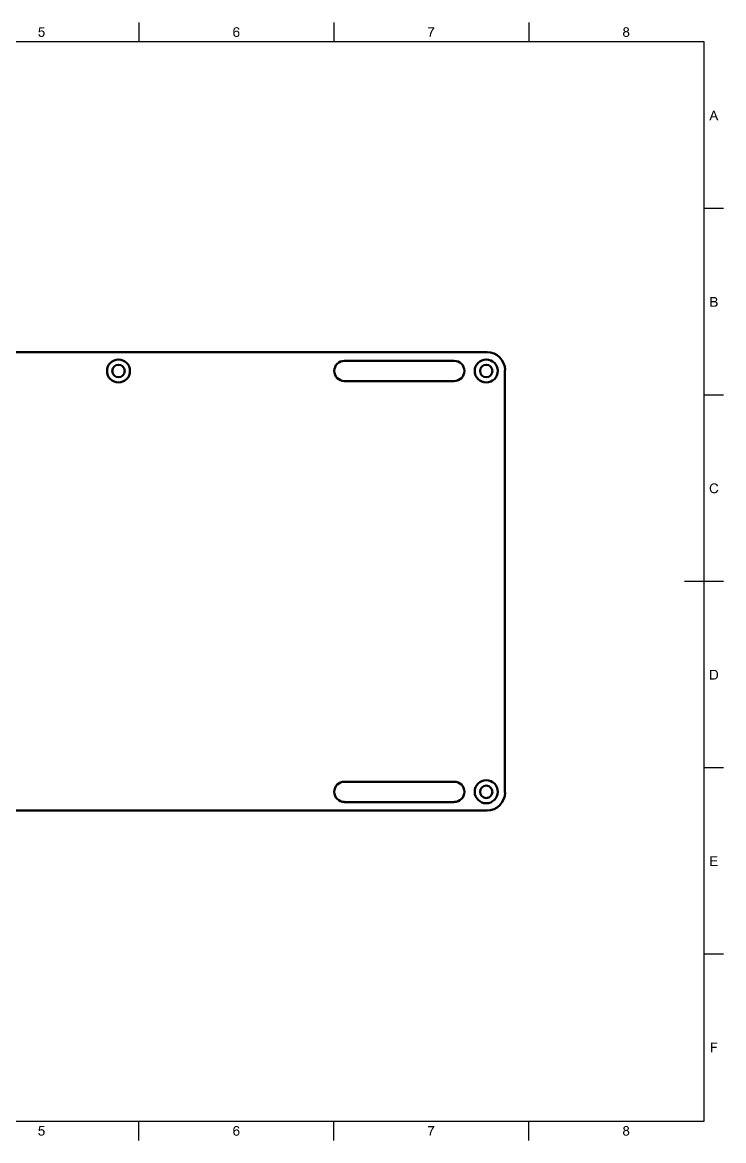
# Model space of a CAD drawing. Header units: inches. Extents: x 0.6 to 16.3, y 0.2 to 11.5.
# Drawn here: x 9.26 to 16.34, y 0.2 to 11.49 of the extents above; entities that cross this region are included whole.
import ezdxf

# ---------------------------------------------------------------- set-up
doc = ezdxf.new("R2010")
doc.units = ezdxf.units.IN
doc.layers.add('BORDER', color=7, linetype='Continuous')
doc.layers.add('Visible', color=7, linetype='Continuous')

msp = doc.modelspace()

# ---------------------------------------------------------------- hatches: boundary and pattern name
at = {"layer": 'BORDER', "true_color": 0x000000, "transparency": 33554687}
h = msp.add_hatch(color=18, dxfattribs=at)
edge = h.paths.add_edge_path(flags=0)
edge.add_spline(control_points=[(9.416, 11.375), (9.416, 11.375), (9.428, 11.376), (9.428, 11.376), (9.429, 11.37), (9.432, 11.365), (9.435, 11.362), (9.438, 11.359), (9.442, 11.357), (9.447, 11.357), (9.453, 11.357), (9.458, 11.36), (9.462, 11.364), (9.466, 11.368), (9.468, 11.374), (9.468, 11.381), (9.468, 11.388), (9.466, 11.394), (9.462, 11.398), (9.458, 11.402), (9.453, 11.404), (9.447, 11.404), (9.443, 11.404), (9.44, 11.403), (9.437, 11.401), (9.433, 11.399), (9.431, 11.397), (9.429, 11.394), (9.429, 11.394), (9.418, 11.396), (9.418, 11.396), (9.418, 11.396), (9.427, 11.446), (9.427, 11.446), (9.427, 11.446), (9.476, 11.446), (9.476, 11.446), (9.476, 11.446), (9.476, 11.435), (9.476, 11.435), (9.476, 11.435), (9.437, 11.435), (9.437, 11.435), (9.437, 11.435), (9.432, 11.408), (9.432, 11.408), (9.438, 11.412), (9.444, 11.414), (9.45, 11.414), (9.459, 11.414), (9.466, 11.411), (9.472, 11.405), (9.478, 11.4), (9.481, 11.392), (9.481, 11.383), (9.481, 11.374), (9.478, 11.366), (9.473, 11.359), (9.467, 11.351), (9.458, 11.347), (9.447, 11.347), (9.438, 11.347), (9.431, 11.35), (9.425, 11.355), (9.42, 11.36), (9.417, 11.367), (9.416, 11.375)], knot_values=[0, 0, 0, 0, 1, 1, 1, 2, 2, 2, 3, 3, 3, 4, 4, 4, 5, 5, 5, 6, 6, 6, 7, 7, 7, 8, 8, 8, 9, 9, 9, 10, 10, 10, 11, 11, 11, 12, 12, 12, 13, 13, 13, 14, 14, 14, 15, 15, 15, 16, 16, 16, 17, 17, 17, 18, 18, 18, 19, 19, 19, 20, 20, 20, 21, 21, 21, 22, 22, 22, 22], degree=3, periodic=1)
h = msp.add_hatch(color=18, dxfattribs=at)
edge = h.paths.add_edge_path(flags=0)
edge.add_spline(control_points=[(11.447, 11.423), (11.447, 11.423), (11.435, 11.422), (11.435, 11.422), (11.434, 11.426), (11.432, 11.43), (11.43, 11.432), (11.427, 11.435), (11.423, 11.437), (11.418, 11.437), (11.414, 11.437), (11.411, 11.436), (11.408, 11.434), (11.404, 11.431), (11.401, 11.427), (11.399, 11.422), (11.397, 11.417), (11.396, 11.409), (11.396, 11.399), (11.398, 11.404), (11.402, 11.407), (11.406, 11.409), (11.41, 11.411), (11.415, 11.412), (11.419, 11.412), (11.427, 11.412), (11.434, 11.409), (11.44, 11.403), (11.446, 11.397), (11.448, 11.39), (11.448, 11.38), (11.448, 11.374), (11.447, 11.368), (11.444, 11.363), (11.442, 11.358), (11.438, 11.354), (11.434, 11.351), (11.429, 11.348), (11.424, 11.347), (11.418, 11.347), (11.408, 11.347), (11.399, 11.35), (11.393, 11.358), (11.387, 11.365), (11.384, 11.377), (11.384, 11.394), (11.384, 11.413), (11.387, 11.427), (11.394, 11.436), (11.4, 11.443), (11.408, 11.447), (11.419, 11.447), (11.427, 11.447), (11.433, 11.445), (11.438, 11.441), (11.443, 11.436), (11.446, 11.43), (11.447, 11.423)], knot_values=[0, 0, 0, 0, 1, 1, 1, 2, 2, 2, 3, 3, 3, 4, 4, 4, 5, 5, 5, 6, 6, 6, 7, 7, 7, 8, 8, 8, 9, 9, 9, 10, 10, 10, 11, 11, 11, 12, 12, 12, 13, 13, 13, 14, 14, 14, 15, 15, 15, 16, 16, 16, 17, 17, 17, 18, 18, 18, 19, 19, 19, 19], degree=3, periodic=1)
edge = h.paths.add_edge_path(flags=0)
edge.add_spline(control_points=[(11.397, 11.38), (11.397, 11.376), (11.398, 11.372), (11.4, 11.368), (11.402, 11.364), (11.404, 11.362), (11.407, 11.36), (11.411, 11.358), (11.414, 11.357), (11.417, 11.357), (11.423, 11.357), (11.427, 11.359), (11.431, 11.363), (11.434, 11.367), (11.436, 11.372), (11.436, 11.38), (11.436, 11.386), (11.434, 11.392), (11.431, 11.396), (11.427, 11.4), (11.423, 11.402), (11.417, 11.402), (11.412, 11.402), (11.407, 11.4), (11.403, 11.396), (11.399, 11.392), (11.397, 11.387), (11.397, 11.38)], knot_values=[0, 0, 0, 0, 1, 1, 1, 2, 2, 2, 3, 3, 3, 4, 4, 4, 5, 5, 5, 6, 6, 6, 7, 7, 7, 8, 8, 8, 9, 9, 9, 9], degree=3, periodic=1)
h = msp.add_hatch(color=18, dxfattribs=at)
edge = h.paths.add_edge_path(flags=0)
edge.add_spline(control_points=[(13.353, 11.434), (13.353, 11.434), (13.353, 11.445), (13.353, 11.445), (13.353, 11.445), (13.417, 11.445), (13.417, 11.445), (13.417, 11.445), (13.417, 11.436), (13.417, 11.436), (13.411, 11.429), (13.404, 11.421), (13.398, 11.409), (13.392, 11.398), (13.387, 11.387), (13.384, 11.375), (13.382, 11.367), (13.38, 11.358), (13.379, 11.348), (13.379, 11.348), (13.367, 11.348), (13.367, 11.348), (13.367, 11.356), (13.369, 11.365), (13.372, 11.376), (13.374, 11.387), (13.379, 11.398), (13.384, 11.408), (13.389, 11.418), (13.395, 11.427), (13.401, 11.434), (13.401, 11.434), (13.353, 11.434), (13.353, 11.434)], knot_values=[0, 0, 0, 0, 1, 1, 1, 2, 2, 2, 3, 3, 3, 4, 4, 4, 5, 5, 5, 6, 6, 6, 7, 7, 7, 8, 8, 8, 9, 9, 9, 10, 10, 10, 11, 11, 11, 11], degree=3, periodic=1)
h = msp.add_hatch(color=18, dxfattribs=at)
edge = h.paths.add_edge_path(flags=0)
edge.add_spline(control_points=[(15.339, 11.402), (15.334, 11.404), (15.331, 11.406), (15.328, 11.41), (15.326, 11.413), (15.325, 11.417), (15.325, 11.422), (15.325, 11.429), (15.327, 11.435), (15.332, 11.44), (15.337, 11.445), (15.344, 11.447), (15.353, 11.447), (15.361, 11.447), (15.368, 11.445), (15.374, 11.44), (15.379, 11.435), (15.381, 11.429), (15.381, 11.421), (15.381, 11.417), (15.38, 11.413), (15.378, 11.41), (15.375, 11.406), (15.372, 11.404), (15.367, 11.402), (15.373, 11.4), (15.378, 11.397), (15.381, 11.392), (15.384, 11.388), (15.385, 11.383), (15.385, 11.376), (15.385, 11.368), (15.382, 11.361), (15.376, 11.355), (15.371, 11.35), (15.363, 11.347), (15.353, 11.347), (15.343, 11.347), (15.335, 11.35), (15.33, 11.355), (15.324, 11.361), (15.321, 11.368), (15.321, 11.377), (15.321, 11.383), (15.322, 11.389), (15.325, 11.393), (15.329, 11.397), (15.333, 11.4), (15.339, 11.402)], knot_values=[0, 0, 0, 0, 1, 1, 1, 2, 2, 2, 3, 3, 3, 4, 4, 4, 5, 5, 5, 6, 6, 6, 7, 7, 7, 8, 8, 8, 9, 9, 9, 10, 10, 10, 11, 11, 11, 12, 12, 12, 13, 13, 13, 14, 14, 14, 15, 15, 15, 16, 16, 16, 16], degree=3, periodic=1)
edge = h.paths.add_edge_path(flags=0)
edge.add_spline(control_points=[(15.337, 11.422), (15.337, 11.418), (15.338, 11.414), (15.341, 11.411), (15.344, 11.408), (15.348, 11.406), (15.353, 11.406), (15.358, 11.406), (15.362, 11.408), (15.365, 11.411), (15.367, 11.414), (15.369, 11.417), (15.369, 11.422), (15.369, 11.426), (15.367, 11.43), (15.364, 11.433), (15.361, 11.436), (15.357, 11.437), (15.353, 11.437), (15.348, 11.437), (15.344, 11.436), (15.341, 11.433), (15.338, 11.43), (15.337, 11.426), (15.337, 11.422)], knot_values=[0, 0, 0, 0, 1, 1, 1, 2, 2, 2, 3, 3, 3, 4, 4, 4, 5, 5, 5, 6, 6, 6, 7, 7, 7, 8, 8, 8, 8], degree=3, periodic=1)
edge = h.paths.add_edge_path(flags=0)
edge.add_spline(control_points=[(15.333, 11.377), (15.333, 11.373), (15.334, 11.37), (15.335, 11.367), (15.337, 11.364), (15.34, 11.361), (15.343, 11.359), (15.346, 11.357), (15.349, 11.357), (15.353, 11.357), (15.359, 11.357), (15.364, 11.358), (15.367, 11.362), (15.371, 11.366), (15.373, 11.371), (15.373, 11.376), (15.373, 11.382), (15.371, 11.387), (15.367, 11.391), (15.363, 11.395), (15.359, 11.396), (15.353, 11.396), (15.347, 11.396), (15.342, 11.395), (15.339, 11.391), (15.335, 11.387), (15.333, 11.382), (15.333, 11.377)], knot_values=[0, 0, 0, 0, 1, 1, 1, 2, 2, 2, 3, 3, 3, 4, 4, 4, 5, 5, 5, 6, 6, 6, 7, 7, 7, 8, 8, 8, 9, 9, 9, 9], degree=3, periodic=1)
h = msp.add_hatch(color=18, dxfattribs=at)
h.paths.add_polyline_path([(16.193, 10.504), (16.231, 10.603), (16.245, 10.603), (16.285, 10.504), (16.27, 10.504), (16.259, 10.534), (16.218, 10.534), (16.207, 10.504)], flags=0)
edge = h.paths.add_edge_path(flags=0)
edge.add_spline(control_points=[(16.222, 10.545), (16.222, 10.545), (16.255, 10.545), (16.255, 10.545), (16.255, 10.545), (16.245, 10.572), (16.245, 10.572), (16.241, 10.58), (16.239, 10.587), (16.238, 10.592), (16.236, 10.586), (16.235, 10.58), (16.232, 10.573), (16.232, 10.573), (16.222, 10.545), (16.222, 10.545)], knot_values=[0, 0, 0, 0, 1, 1, 1, 2, 2, 2, 3, 3, 3, 4, 4, 4, 5, 5, 5, 5], degree=3, periodic=1)
h = msp.add_hatch(color=18, dxfattribs=at)
edge = h.paths.add_edge_path(flags=0)
edge.add_spline(control_points=[(16.203, 8.622), (16.203, 8.622), (16.203, 8.72), (16.203, 8.72), (16.203, 8.72), (16.24, 8.72), (16.24, 8.72), (16.248, 8.72), (16.254, 8.719), (16.258, 8.717), (16.263, 8.715), (16.267, 8.712), (16.269, 8.708), (16.272, 8.704), (16.273, 8.699), (16.273, 8.695), (16.273, 8.691), (16.272, 8.687), (16.27, 8.683), (16.267, 8.679), (16.264, 8.676), (16.259, 8.674), (16.265, 8.672), (16.27, 8.669), (16.273, 8.665), (16.276, 8.661), (16.278, 8.656), (16.278, 8.65), (16.278, 8.646), (16.277, 8.641), (16.275, 8.637), (16.273, 8.633), (16.27, 8.63), (16.268, 8.628), (16.265, 8.626), (16.261, 8.624), (16.257, 8.623), (16.252, 8.622), (16.247, 8.622), (16.241, 8.622), (16.241, 8.622), (16.203, 8.622), (16.203, 8.622)], knot_values=[0, 0, 0, 0, 1, 1, 1, 2, 2, 2, 3, 3, 3, 4, 4, 4, 5, 5, 5, 6, 6, 6, 7, 7, 7, 8, 8, 8, 9, 9, 9, 10, 10, 10, 11, 11, 11, 12, 12, 12, 13, 13, 13, 14, 14, 14, 14], degree=3, periodic=1)
edge = h.paths.add_edge_path(flags=0)
edge.add_spline(control_points=[(16.216, 8.679), (16.216, 8.679), (16.238, 8.679), (16.238, 8.679), (16.243, 8.679), (16.248, 8.679), (16.25, 8.68), (16.253, 8.681), (16.256, 8.682), (16.258, 8.685), (16.259, 8.687), (16.26, 8.69), (16.26, 8.693), (16.26, 8.697), (16.259, 8.7), (16.258, 8.702), (16.256, 8.704), (16.254, 8.706), (16.251, 8.707), (16.248, 8.708), (16.243, 8.708), (16.236, 8.708), (16.236, 8.708), (16.216, 8.708), (16.216, 8.708), (16.216, 8.708), (16.216, 8.679), (16.216, 8.679)], knot_values=[0, 0, 0, 0, 1, 1, 1, 2, 2, 2, 3, 3, 3, 4, 4, 4, 5, 5, 5, 6, 6, 6, 7, 7, 7, 8, 8, 8, 9, 9, 9, 9], degree=3, periodic=1)
edge = h.paths.add_edge_path(flags=0)
edge.add_spline(control_points=[(16.216, 8.633), (16.216, 8.633), (16.241, 8.633), (16.241, 8.633), (16.245, 8.633), (16.248, 8.633), (16.25, 8.634), (16.253, 8.634), (16.255, 8.635), (16.257, 8.636), (16.259, 8.638), (16.261, 8.64), (16.262, 8.642), (16.264, 8.644), (16.264, 8.647), (16.264, 8.65), (16.264, 8.654), (16.263, 8.657), (16.261, 8.66), (16.26, 8.662), (16.257, 8.664), (16.254, 8.665), (16.25, 8.667), (16.245, 8.667), (16.239, 8.667), (16.239, 8.667), (16.216, 8.667), (16.216, 8.667), (16.216, 8.667), (16.216, 8.633), (16.216, 8.633)], knot_values=[0, 0, 0, 0, 1, 1, 1, 2, 2, 2, 3, 3, 3, 4, 4, 4, 5, 5, 5, 6, 6, 6, 7, 7, 7, 8, 8, 8, 9, 9, 9, 10, 10, 10, 10], degree=3, periodic=1)
h = msp.add_hatch(color=18, dxfattribs=at)
edge = h.paths.add_edge_path(flags=0)
edge.add_spline(control_points=[(16.271, 6.773), (16.271, 6.773), (16.284, 6.77), (16.284, 6.77), (16.281, 6.759), (16.276, 6.751), (16.269, 6.745), (16.262, 6.739), (16.253, 6.737), (16.243, 6.737), (16.232, 6.737), (16.224, 6.739), (16.217, 6.743), (16.211, 6.747), (16.206, 6.754), (16.202, 6.762), (16.199, 6.77), (16.197, 6.779), (16.197, 6.788), (16.197, 6.799), (16.199, 6.807), (16.203, 6.815), (16.207, 6.823), (16.212, 6.829), (16.219, 6.832), (16.227, 6.836), (16.235, 6.838), (16.243, 6.838), (16.253, 6.838), (16.261, 6.836), (16.268, 6.831), (16.275, 6.826), (16.28, 6.819), (16.282, 6.81), (16.282, 6.81), (16.269, 6.807), (16.269, 6.807), (16.267, 6.814), (16.264, 6.819), (16.259, 6.822), (16.255, 6.826), (16.25, 6.827), (16.243, 6.827), (16.235, 6.827), (16.229, 6.825), (16.224, 6.822), (16.219, 6.818), (16.215, 6.813), (16.213, 6.807), (16.211, 6.801), (16.21, 6.795), (16.21, 6.788), (16.21, 6.78), (16.211, 6.773), (16.214, 6.766), (16.216, 6.76), (16.22, 6.756), (16.225, 6.752), (16.23, 6.749), (16.236, 6.748), (16.242, 6.748), (16.249, 6.748), (16.256, 6.75), (16.261, 6.754), (16.266, 6.758), (16.269, 6.765), (16.271, 6.773)], knot_values=[0, 0, 0, 0, 1, 1, 1, 2, 2, 2, 3, 3, 3, 4, 4, 4, 5, 5, 5, 6, 6, 6, 7, 7, 7, 8, 8, 8, 9, 9, 9, 10, 10, 10, 11, 11, 11, 12, 12, 12, 13, 13, 13, 14, 14, 14, 15, 15, 15, 16, 16, 16, 17, 17, 17, 18, 18, 18, 19, 19, 19, 20, 20, 20, 21, 21, 21, 22, 22, 22, 22], degree=3, periodic=1)
h = msp.add_hatch(color=18, dxfattribs=at)
edge = h.paths.add_edge_path(flags=0)
edge.add_spline(control_points=[(16.201, 4.855), (16.201, 4.855), (16.201, 4.953), (16.201, 4.953), (16.201, 4.953), (16.235, 4.953), (16.235, 4.953), (16.242, 4.953), (16.248, 4.953), (16.252, 4.952), (16.258, 4.951), (16.262, 4.948), (16.266, 4.945), (16.272, 4.941), (16.276, 4.935), (16.278, 4.928), (16.281, 4.921), (16.282, 4.914), (16.282, 4.905), (16.282, 4.897), (16.281, 4.891), (16.279, 4.885), (16.278, 4.879), (16.275, 4.874), (16.273, 4.871), (16.27, 4.867), (16.267, 4.864), (16.264, 4.862), (16.26, 4.859), (16.257, 4.858), (16.252, 4.857), (16.247, 4.856), (16.242, 4.855), (16.236, 4.855), (16.236, 4.855), (16.201, 4.855), (16.201, 4.855)], knot_values=[0, 0, 0, 0, 1, 1, 1, 2, 2, 2, 3, 3, 3, 4, 4, 4, 5, 5, 5, 6, 6, 6, 7, 7, 7, 8, 8, 8, 9, 9, 9, 10, 10, 10, 11, 11, 11, 12, 12, 12, 12], degree=3, periodic=1)
edge = h.paths.add_edge_path(flags=0)
edge.add_spline(control_points=[(16.214, 4.867), (16.214, 4.867), (16.235, 4.867), (16.235, 4.867), (16.241, 4.867), (16.246, 4.867), (16.25, 4.868), (16.254, 4.87), (16.257, 4.871), (16.259, 4.874), (16.262, 4.877), (16.264, 4.881), (16.266, 4.886), (16.268, 4.891), (16.269, 4.898), (16.269, 4.905), (16.269, 4.915), (16.267, 4.923), (16.263, 4.929), (16.26, 4.934), (16.256, 4.938), (16.251, 4.94), (16.248, 4.941), (16.242, 4.942), (16.234, 4.942), (16.234, 4.942), (16.214, 4.942), (16.214, 4.942), (16.214, 4.942), (16.214, 4.867), (16.214, 4.867)], knot_values=[0, 0, 0, 0, 1, 1, 1, 2, 2, 2, 3, 3, 3, 4, 4, 4, 5, 5, 5, 6, 6, 6, 7, 7, 7, 8, 8, 8, 9, 9, 9, 10, 10, 10, 10], degree=3, periodic=1)
for points in [[(16.204, 2.972), (16.204, 3.07), (16.275, 3.07), (16.275, 3.058), (16.217, 3.058), (16.217, 3.028), (16.272, 3.028), (16.272, 3.017), (16.217, 3.017), (16.217, 2.983), (16.278, 2.983), (16.278, 2.972)], [(16.209, 1.089), (16.209, 1.188), (16.275, 1.188), (16.275, 1.176), (16.222, 1.176), (16.222, 1.145), (16.268, 1.145), (16.268, 1.134), (16.222, 1.134), (16.222, 1.089)]]:
    msp.add_hatch(color=18, dxfattribs=at).paths.add_polyline_path(points, flags=0)
h = msp.add_hatch(color=18, dxfattribs=at)
edge = h.paths.add_edge_path(flags=0)
edge.add_spline(control_points=[(9.416, 0.273), (9.416, 0.273), (9.428, 0.274), (9.428, 0.274), (9.429, 0.268), (9.432, 0.264), (9.435, 0.26), (9.438, 0.257), (9.442, 0.256), (9.447, 0.256), (9.453, 0.256), (9.458, 0.258), (9.462, 0.262), (9.466, 0.267), (9.468, 0.273), (9.468, 0.28), (9.468, 0.287), (9.466, 0.292), (9.462, 0.296), (9.458, 0.3), (9.453, 0.302), (9.447, 0.302), (9.443, 0.302), (9.44, 0.301), (9.437, 0.299), (9.433, 0.298), (9.431, 0.295), (9.429, 0.293), (9.429, 0.293), (9.418, 0.294), (9.418, 0.294), (9.418, 0.294), (9.427, 0.345), (9.427, 0.345), (9.427, 0.345), (9.476, 0.345), (9.476, 0.345), (9.476, 0.345), (9.476, 0.333), (9.476, 0.333), (9.476, 0.333), (9.437, 0.333), (9.437, 0.333), (9.437, 0.333), (9.432, 0.307), (9.432, 0.307), (9.438, 0.311), (9.444, 0.313), (9.45, 0.313), (9.459, 0.313), (9.466, 0.31), (9.472, 0.304), (9.478, 0.298), (9.481, 0.29), (9.481, 0.281), (9.481, 0.272), (9.478, 0.264), (9.473, 0.258), (9.467, 0.25), (9.458, 0.246), (9.447, 0.246), (9.438, 0.246), (9.431, 0.248), (9.425, 0.253), (9.42, 0.258), (9.417, 0.265), (9.416, 0.273)], knot_values=[0, 0, 0, 0, 1, 1, 1, 2, 2, 2, 3, 3, 3, 4, 4, 4, 5, 5, 5, 6, 6, 6, 7, 7, 7, 8, 8, 8, 9, 9, 9, 10, 10, 10, 11, 11, 11, 12, 12, 12, 13, 13, 13, 14, 14, 14, 15, 15, 15, 16, 16, 16, 17, 17, 17, 18, 18, 18, 19, 19, 19, 20, 20, 20, 21, 21, 21, 22, 22, 22, 22], degree=3, periodic=1)
h = msp.add_hatch(color=18, dxfattribs=at)
edge = h.paths.add_edge_path(flags=0)
edge.add_spline(control_points=[(11.447, 0.321), (11.447, 0.321), (11.435, 0.32), (11.435, 0.32), (11.434, 0.325), (11.432, 0.328), (11.43, 0.33), (11.427, 0.334), (11.423, 0.336), (11.418, 0.336), (11.414, 0.336), (11.411, 0.334), (11.408, 0.332), (11.404, 0.33), (11.401, 0.326), (11.399, 0.32), (11.397, 0.315), (11.396, 0.307), (11.396, 0.297), (11.398, 0.302), (11.402, 0.305), (11.406, 0.307), (11.41, 0.309), (11.415, 0.311), (11.419, 0.311), (11.427, 0.311), (11.434, 0.308), (11.44, 0.302), (11.446, 0.296), (11.448, 0.288), (11.448, 0.279), (11.448, 0.272), (11.447, 0.267), (11.444, 0.261), (11.442, 0.256), (11.438, 0.252), (11.434, 0.249), (11.429, 0.246), (11.424, 0.245), (11.418, 0.245), (11.408, 0.245), (11.399, 0.249), (11.393, 0.256), (11.387, 0.264), (11.384, 0.276), (11.384, 0.293), (11.384, 0.312), (11.387, 0.326), (11.394, 0.334), (11.4, 0.342), (11.408, 0.345), (11.419, 0.345), (11.427, 0.345), (11.433, 0.343), (11.438, 0.339), (11.443, 0.335), (11.446, 0.329), (11.447, 0.321)], knot_values=[0, 0, 0, 0, 1, 1, 1, 2, 2, 2, 3, 3, 3, 4, 4, 4, 5, 5, 5, 6, 6, 6, 7, 7, 7, 8, 8, 8, 9, 9, 9, 10, 10, 10, 11, 11, 11, 12, 12, 12, 13, 13, 13, 14, 14, 14, 15, 15, 15, 16, 16, 16, 17, 17, 17, 18, 18, 18, 19, 19, 19, 19], degree=3, periodic=1)
edge = h.paths.add_edge_path(flags=0)
edge.add_spline(control_points=[(11.397, 0.279), (11.397, 0.274), (11.398, 0.27), (11.4, 0.267), (11.402, 0.263), (11.404, 0.26), (11.407, 0.258), (11.411, 0.256), (11.414, 0.255), (11.417, 0.255), (11.423, 0.255), (11.427, 0.257), (11.431, 0.261), (11.434, 0.265), (11.436, 0.271), (11.436, 0.278), (11.436, 0.285), (11.434, 0.29), (11.431, 0.294), (11.427, 0.298), (11.423, 0.3), (11.417, 0.3), (11.412, 0.3), (11.407, 0.298), (11.403, 0.294), (11.399, 0.29), (11.397, 0.285), (11.397, 0.279)], knot_values=[0, 0, 0, 0, 1, 1, 1, 2, 2, 2, 3, 3, 3, 4, 4, 4, 5, 5, 5, 6, 6, 6, 7, 7, 7, 8, 8, 8, 9, 9, 9, 9], degree=3, periodic=1)
h = msp.add_hatch(color=18, dxfattribs=at)
edge = h.paths.add_edge_path(flags=0)
edge.add_spline(control_points=[(13.353, 0.332), (13.353, 0.332), (13.353, 0.344), (13.353, 0.344), (13.353, 0.344), (13.417, 0.344), (13.417, 0.344), (13.417, 0.344), (13.417, 0.334), (13.417, 0.334), (13.411, 0.328), (13.404, 0.319), (13.398, 0.308), (13.392, 0.297), (13.387, 0.285), (13.384, 0.274), (13.382, 0.265), (13.38, 0.256), (13.379, 0.247), (13.379, 0.247), (13.367, 0.247), (13.367, 0.247), (13.367, 0.254), (13.369, 0.264), (13.372, 0.275), (13.374, 0.286), (13.379, 0.296), (13.384, 0.306), (13.389, 0.317), (13.395, 0.325), (13.401, 0.332), (13.401, 0.332), (13.353, 0.332), (13.353, 0.332)], knot_values=[0, 0, 0, 0, 1, 1, 1, 2, 2, 2, 3, 3, 3, 4, 4, 4, 5, 5, 5, 6, 6, 6, 7, 7, 7, 8, 8, 8, 9, 9, 9, 10, 10, 10, 11, 11, 11, 11], degree=3, periodic=1)
h = msp.add_hatch(color=18, dxfattribs=at)
edge = h.paths.add_edge_path(flags=0)
edge.add_spline(control_points=[(15.339, 0.3), (15.334, 0.302), (15.331, 0.304), (15.328, 0.308), (15.326, 0.311), (15.325, 0.315), (15.325, 0.32), (15.325, 0.327), (15.327, 0.333), (15.332, 0.338), (15.337, 0.343), (15.344, 0.345), (15.353, 0.345), (15.361, 0.345), (15.368, 0.343), (15.374, 0.338), (15.379, 0.333), (15.381, 0.327), (15.381, 0.32), (15.381, 0.315), (15.38, 0.311), (15.378, 0.308), (15.375, 0.304), (15.372, 0.302), (15.367, 0.3), (15.373, 0.298), (15.378, 0.295), (15.381, 0.291), (15.384, 0.286), (15.385, 0.281), (15.385, 0.275), (15.385, 0.266), (15.382, 0.259), (15.376, 0.254), (15.371, 0.248), (15.363, 0.245), (15.353, 0.245), (15.343, 0.245), (15.335, 0.248), (15.33, 0.254), (15.324, 0.259), (15.321, 0.267), (15.321, 0.275), (15.321, 0.282), (15.322, 0.287), (15.325, 0.291), (15.329, 0.296), (15.333, 0.298), (15.339, 0.3)], knot_values=[0, 0, 0, 0, 1, 1, 1, 2, 2, 2, 3, 3, 3, 4, 4, 4, 5, 5, 5, 6, 6, 6, 7, 7, 7, 8, 8, 8, 9, 9, 9, 10, 10, 10, 11, 11, 11, 12, 12, 12, 13, 13, 13, 14, 14, 14, 15, 15, 15, 16, 16, 16, 16], degree=3, periodic=1)
edge = h.paths.add_edge_path(flags=0)
edge.add_spline(control_points=[(15.337, 0.321), (15.337, 0.316), (15.338, 0.312), (15.341, 0.309), (15.344, 0.306), (15.348, 0.305), (15.353, 0.305), (15.358, 0.305), (15.362, 0.306), (15.365, 0.309), (15.367, 0.312), (15.369, 0.316), (15.369, 0.32), (15.369, 0.324), (15.367, 0.328), (15.364, 0.331), (15.361, 0.334), (15.357, 0.336), (15.353, 0.336), (15.348, 0.336), (15.344, 0.334), (15.341, 0.331), (15.338, 0.328), (15.337, 0.325), (15.337, 0.321)], knot_values=[0, 0, 0, 0, 1, 1, 1, 2, 2, 2, 3, 3, 3, 4, 4, 4, 5, 5, 5, 6, 6, 6, 7, 7, 7, 8, 8, 8, 8], degree=3, periodic=1)
edge = h.paths.add_edge_path(flags=0)
edge.add_spline(control_points=[(15.333, 0.275), (15.333, 0.272), (15.334, 0.268), (15.335, 0.265), (15.337, 0.262), (15.34, 0.259), (15.343, 0.258), (15.346, 0.256), (15.349, 0.255), (15.353, 0.255), (15.359, 0.255), (15.364, 0.257), (15.367, 0.26), (15.371, 0.264), (15.373, 0.269), (15.373, 0.275), (15.373, 0.28), (15.371, 0.285), (15.367, 0.289), (15.363, 0.293), (15.359, 0.295), (15.353, 0.295), (15.347, 0.295), (15.342, 0.293), (15.339, 0.289), (15.335, 0.285), (15.333, 0.281), (15.333, 0.275)], knot_values=[0, 0, 0, 0, 1, 1, 1, 2, 2, 2, 3, 3, 3, 4, 4, 4, 5, 5, 5, 6, 6, 6, 7, 7, 7, 8, 8, 8, 9, 9, 9, 9], degree=3, periodic=1)

# ---------------------------------------------------------------- linework, layer by layer
at = {"layer": 'BORDER', "color": 18, "linetype": 'Continuous', "lineweight": 25, "true_color": 0x000000}
for points in [[(10.432, 11.495), (10.432, 11.298)], [(12.401, 11.495), (12.401, 11.298)], [(14.369, 11.495), (14.369, 11.298)], [(16.141, 0.393), (16.141, 11.298), (0.787, 11.298), (0.787, 0.393)], [(16.337, 9.613), (16.141, 9.613)], [(16.337, 7.729), (16.141, 7.729)], [(16.337, 5.846), (15.944, 5.846)], [(16.337, 3.962), (16.141, 3.962)], [(16.337, 2.079), (16.141, 2.079)], [(0.787, 0.393), (16.141, 0.393)], [(10.432, 0.197), (10.432, 0.393)], [(12.401, 0.197), (12.401, 0.393)], [(14.369, 0.197), (14.369, 0.393)]]:
    msp.add_lwpolyline(points, dxfattribs=at)
at = {"layer": 'Visible', "color": 18, "linetype": 'Continuous', "lineweight": 50, "true_color": 0x000000}
for points in [[(13.948, 8.162), (2.593, 8.162)], [(12.506, 8.075), (13.617, 8.075)], [(14.129, 3.713), (14.129, 7.981)], [(13.617, 7.87), (12.506, 7.87)], [(12.506, 3.823), (13.617, 3.823)], [(13.617, 3.618), (12.506, 3.618)], [(2.593, 3.532), (13.948, 3.532)]]:
    msp.add_lwpolyline(points, dxfattribs=at)
for points in [[(14.13, 7.981), (14.13, 8.081), (14.048, 8.163), (13.948, 8.163)], [(13.948, 3.532), (14.048, 3.532), (14.13, 3.613), (14.13, 3.713)]]:
    msp.add_open_spline(points, degree=3, dxfattribs=at)
for points, knots in [([(10.342, 7.973), (10.342, 8.037), (10.29, 8.089), (10.226, 8.089), (10.162, 8.089), (10.11, 8.037), (10.11, 7.973), (10.11, 7.909), (10.162, 7.857), (10.226, 7.857), (10.29, 7.857), (10.342, 7.909), (10.342, 7.973)], [0, 0, 0, 0, 1, 1, 1, 2, 2, 2, 3, 3, 3, 4, 4, 4, 4]), ([(10.289, 7.973), (10.289, 8.008), (10.261, 8.036), (10.226, 8.036), (10.191, 8.036), (10.163, 8.008), (10.163, 7.973), (10.163, 7.938), (10.191, 7.91), (10.226, 7.91), (10.261, 7.91), (10.289, 7.938), (10.289, 7.973)], [0, 0, 0, 0, 1, 1, 1, 2, 2, 2, 3, 3, 3, 4, 4, 4, 4]), ([(12.507, 8.075), (12.45, 8.075), (12.405, 8.029), (12.405, 7.973), (12.405, 7.917), (12.45, 7.871), (12.507, 7.871)], [0, 0, 0, 0, 1, 1, 1, 2, 2, 2, 2]), ([(13.617, 7.871), (13.674, 7.871), (13.72, 7.917), (13.72, 7.973), (13.72, 8.029), (13.674, 8.075), (13.617, 8.075)], [0, 0, 0, 0, 1, 1, 1, 2, 2, 2, 2]), ([(14.056, 7.973), (14.056, 8.037), (14.004, 8.089), (13.94, 8.089), (13.876, 8.089), (13.824, 8.037), (13.824, 7.973), (13.824, 7.909), (13.876, 7.857), (13.94, 7.857), (14.004, 7.857), (14.056, 7.909), (14.056, 7.973)], [0, 0, 0, 0, 1, 1, 1, 2, 2, 2, 3, 3, 3, 4, 4, 4, 4]), ([(14.003, 7.973), (14.003, 8.008), (13.975, 8.036), (13.94, 8.036), (13.905, 8.036), (13.877, 8.008), (13.877, 7.973), (13.877, 7.938), (13.905, 7.91), (13.94, 7.91), (13.975, 7.91), (14.003, 7.938), (14.003, 7.973)], [0, 0, 0, 0, 1, 1, 1, 2, 2, 2, 3, 3, 3, 4, 4, 4, 4]), ([(12.507, 3.823), (12.45, 3.823), (12.405, 3.778), (12.405, 3.721), (12.405, 3.665), (12.45, 3.619), (12.507, 3.619)], [0, 0, 0, 0, 1, 1, 1, 2, 2, 2, 2]), ([(13.617, 3.619), (13.674, 3.619), (13.72, 3.665), (13.72, 3.721), (13.72, 3.778), (13.674, 3.823), (13.617, 3.823)], [0, 0, 0, 0, 1, 1, 1, 2, 2, 2, 2]), ([(14.056, 3.721), (14.056, 3.786), (14.004, 3.838), (13.94, 3.838), (13.876, 3.838), (13.824, 3.786), (13.824, 3.721), (13.824, 3.657), (13.876, 3.605), (13.94, 3.605), (14.004, 3.605), (14.056, 3.657), (14.056, 3.721)], [0, 0, 0, 0, 1, 1, 1, 2, 2, 2, 3, 3, 3, 4, 4, 4, 4]), ([(14.003, 3.721), (14.003, 3.756), (13.975, 3.784), (13.94, 3.784), (13.905, 3.784), (13.877, 3.756), (13.877, 3.721), (13.877, 3.687), (13.905, 3.658), (13.94, 3.658), (13.975, 3.658), (14.003, 3.687), (14.003, 3.721)], [0, 0, 0, 0, 1, 1, 1, 2, 2, 2, 3, 3, 3, 4, 4, 4, 4])]:
    msp.add_open_spline(points, degree=3, knots=knots, dxfattribs=at)

doc.saveas('drawing.dxf')
